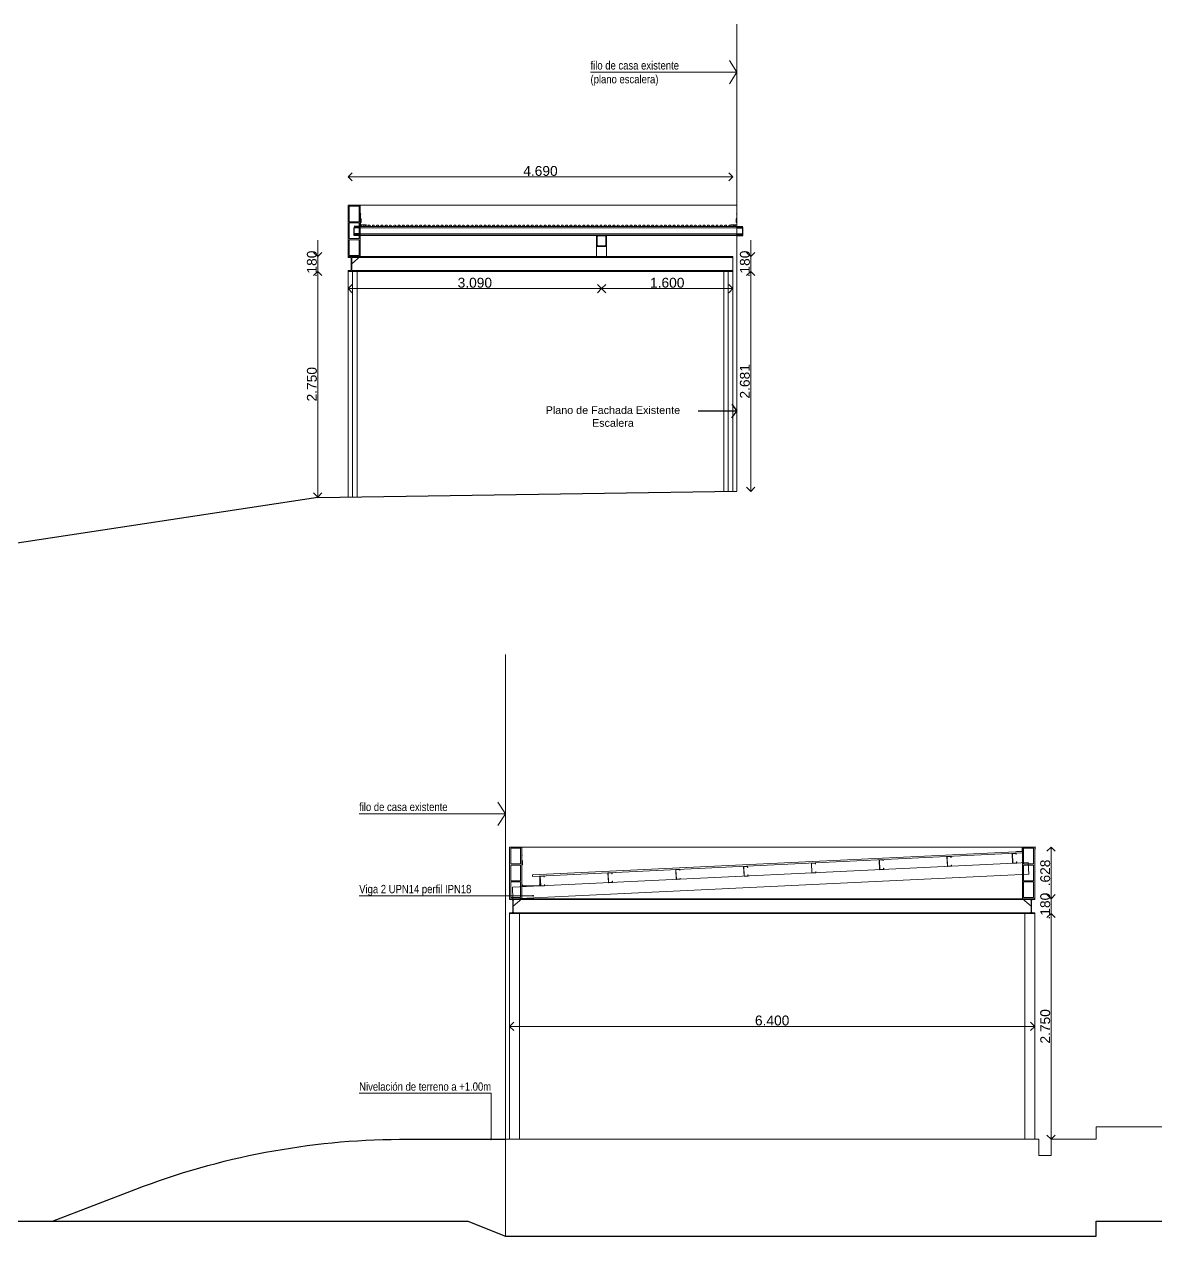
# Model space of a CAD drawing. Header units: millimetres. Extents: x 11902 to 12193, y 9935 to 10135.
# Drawn here: x 11984.29 to 11998.16, y 10046.67 to 10061.45 of the extents above; entities that cross this region are included whole.
import ezdxf

# ---------------------------------------------------------------- set-up
doc = ezdxf.new("R2010")
doc.units = ezdxf.units.MM
doc.linetypes.add('ACAD_ISO02W100', pattern=[15, 12, -3])
doc.layers.get('Defpoints').update_dxf_attribs({"color": 254})
doc.layers.add('000-COTAS ACUMULADAS', color=7, linetype='Continuous', lineweight=9, true_color=0xd10a0d)
doc.layers.add('cotas', color=7, linetype='Continuous', lineweight=5, true_color=0x1755a1)
for name, color, linetype in [('01-MUROS', 7, 'Continuous'), ('02-CARPINTERÍAS', 62, 'Continuous'), ('03-PROYECCIONES', 14, 'Continuous'), ('Estructura metalica', 155, 'Continuous')]:
    doc.layers.add(name, color=color, linetype=linetype)
doc.styles.add('arial1', font='arial.ttf', dxfattribs={"height": 0.002})
doc.styles.get("Standard").update_dxf_attribs({"font": 'arial.ttf'})
doc.dimstyles.new('ann linear', dxfattribs={"dimtxt": 0.12, "dimasz": 0.1, "dimexe": 0.01, "dimexo": 0.01, "dimgap": 0.01, "dimtad": 1, "dimzin": 4, "dimdsep": 46, "dimtxsty": 'Standard', "dimblk": 'OPEN90', "dimcen": 0.1, "dimse1": 1, "dimse2": 1, "dimclrd": 256, "dimclre": 1, "dimclrt": 256, "dimadec": 0, "dimazin": 0, "dimtfac": 1, "dimtix": 1, "dimtmove": 0, "dimatfit": 3, "dimldrblk": 'DOT', "dimfxl": 0, "dimtolj": 1, "dimtzin": 0, "dimlwd": -1, "dimarcsym": 0})

# ---------------------------------------------------------------- blocks, each defined once
blk = doc.blocks.new('_OPEN90')
at = {"color": 0, "linetype": 'ByBlock'}
for p, q in [((0, 0), (-1, 0)), ((-0.5, 0.5), (0, 0)), ((0, 0), (-0.5, -0.5))]:
    blk.add_line(p, q, dxfattribs=at)
blk = doc.blocks.new('*D79')
at = {"layer": 'cotas', "transparency": 16777216}
blk.add_line((11987.87, 10058.344), (11987.87, 10055.794), dxfattribs=at)
at = {"layer": 'Defpoints', "color": 0, "transparency": 16777216}
for p in [(11988.24, 10058.444), (11987.87, 10055.694), (11988.24, 10055.694)]:
    blk.add_point(p, dxfattribs=at)
at = {"layer": 'cotas', "transparency": 16777216, "xscale": 0.1, "yscale": 0.1, "zscale": 0.1}
for p, rotation in [((11987.87, 10058.444), 90), ((11987.87, 10055.694), 270)]:
    blk.add_blockref('_OPEN90', p, dxfattribs=dict(at, rotation=rotation))
at = {"layer": 'cotas', "transparency": 16777216, "insert": (11987.799, 10057.069), "char_height": 0.12, "attachment_point": 5, "rotation": 90}
blk.add_mtext('\\A1;2.750', dxfattribs=at)
blk = doc.blocks.new('_DOT')
at = {"color": 0, "linetype": 'ByBlock', "lineweight": -2}
blk.add_line((-0.5, 0), (-1, 0), dxfattribs=at)
at = {"color": 0, "linetype": 'ByBlock', "lineweight": -2, "const_width": 0.5}
blk.add_lwpolyline([(-0.25, 0, 1), (0.25, 0, 1)], format="xyb", close=True, dxfattribs=at)
blk = doc.blocks.new('*D80')
at = {"layer": 'cotas', "transparency": 16777216}
for p, q in [((11987.87, 10058.724), (11987.87, 10058.824)), ((11987.87, 10058.444), (11987.87, 10058.624)), ((11987.87, 10058.344), (11987.87, 10058.244))]:
    blk.add_line(p, q, dxfattribs=at)
at = {"layer": 'Defpoints', "color": 0, "transparency": 16777216}
for p in [(11987.87, 10058.624), (11988.24, 10058.624), (11988.24, 10058.444)]:
    blk.add_point(p, dxfattribs=at)
at = {"layer": 'cotas', "transparency": 16777216, "xscale": 0.1, "yscale": 0.1, "zscale": 0.1}
for p, rotation in [((11987.87, 10058.624), 270), ((11987.87, 10058.444), 90)]:
    blk.add_blockref('_OPEN90', p, dxfattribs=dict(at, rotation=rotation))
at = {"layer": 'cotas', "transparency": 16777216, "insert": (11987.799, 10058.534), "char_height": 0.12, "attachment_point": 5, "rotation": 90}
blk.add_mtext('\\A1;.180', dxfattribs=at)
blk = doc.blocks.new('*D81')
at = {"layer": 'cotas', "transparency": 16777216}
blk.add_line((11988.34, 10059.596), (11992.83, 10059.596), dxfattribs=at)
at = {"layer": 'Defpoints', "color": 0, "transparency": 16777216}
for p in [(11992.93, 10059.596), (11988.24, 10058.624), (11992.93, 10058.624)]:
    blk.add_point(p, dxfattribs=at)
at = {"layer": 'cotas', "transparency": 16777216, "xscale": 0.1, "yscale": 0.1, "zscale": 0.1, "rotation": 180}
blk.add_blockref('_OPEN90', (11988.24, 10059.596), dxfattribs=at)
at = {"layer": 'cotas', "transparency": 16777216, "xscale": 0.1, "yscale": 0.1, "zscale": 0.1}
blk.add_blockref('_OPEN90', (11992.93, 10059.596), dxfattribs=at)
at = {"layer": 'cotas', "transparency": 16777216, "insert": (11990.585, 10059.667), "char_height": 0.12, "attachment_point": 5}
blk.add_mtext('\\A1;4.690', dxfattribs=at)
blk = doc.blocks.new('*D82')
at = {"layer": 'cotas', "transparency": 16777216}
blk.add_line((11993.148, 10058.344), (11993.148, 10055.863), dxfattribs=at)
at = {"layer": 'Defpoints', "color": 0, "transparency": 16777216}
for p in [(11992.82, 10058.444), (11992.82, 10055.763), (11993.148, 10055.763)]:
    blk.add_point(p, dxfattribs=at)
at = {"layer": 'cotas', "transparency": 16777216, "xscale": 0.1, "yscale": 0.1, "zscale": 0.1}
for p, rotation in [((11993.148, 10058.444), 90), ((11993.148, 10055.763), 270)]:
    blk.add_blockref('_OPEN90', p, dxfattribs=dict(at, rotation=rotation))
at = {"layer": 'cotas', "transparency": 16777216, "insert": (11993.077, 10057.104), "char_height": 0.12, "attachment_point": 5, "rotation": 90}
blk.add_mtext('\\A1;2.681', dxfattribs=at)
blk = doc.blocks.new('*D83')
at = {"layer": 'cotas', "transparency": 16777216}
for p, q in [((11993.148, 10058.724), (11993.148, 10058.824)), ((11993.148, 10058.444), (11993.148, 10058.624)), ((11993.148, 10058.344), (11993.148, 10058.244))]:
    blk.add_line(p, q, dxfattribs=at)
at = {"layer": 'Defpoints', "color": 0, "transparency": 16777216}
for p in [(11992.92, 10058.624), (11993.148, 10058.624), (11992.82, 10058.444)]:
    blk.add_point(p, dxfattribs=at)
at = {"layer": 'cotas', "transparency": 16777216, "xscale": 0.1, "yscale": 0.1, "zscale": 0.1}
for p, rotation in [((11993.148, 10058.624), 270), ((11993.148, 10058.444), 90)]:
    blk.add_blockref('_OPEN90', p, dxfattribs=dict(at, rotation=rotation))
at = {"layer": 'cotas', "transparency": 16777216, "insert": (11993.077, 10058.534), "char_height": 0.12, "attachment_point": 5, "rotation": 90}
blk.add_mtext('\\A1;.180', dxfattribs=at)
blk = doc.blocks.new('*D222')
at = {"layer": 'cotas', "transparency": 16777216}
blk.add_line((11990.309, 10049.245), (11996.509, 10049.245), dxfattribs=at)
at = {"layer": 'Defpoints', "color": 0, "transparency": 16777216}
for p in [(11990.209, 10050.62), (11996.609, 10050.62), (11996.609, 10049.245)]:
    blk.add_point(p, dxfattribs=at)
at = {"layer": 'cotas', "transparency": 16777216, "xscale": 0.1, "yscale": 0.1, "zscale": 0.1, "rotation": 180}
blk.add_blockref('_OPEN90', (11990.209, 10049.245), dxfattribs=at)
at = {"layer": 'cotas', "transparency": 16777216, "xscale": 0.1, "yscale": 0.1, "zscale": 0.1}
blk.add_blockref('_OPEN90', (11996.609, 10049.245), dxfattribs=at)
at = {"layer": 'cotas', "transparency": 16777216, "insert": (11993.409, 10049.316), "char_height": 0.12, "attachment_point": 5}
blk.add_mtext('\\A1;6.400', dxfattribs=at)
blk = doc.blocks.new('*D223')
at = {"layer": 'cotas', "transparency": 16777216}
blk.add_line((11996.809, 10047.97), (11996.809, 10050.52), dxfattribs=at)
at = {"layer": 'Defpoints', "color": 0, "transparency": 16777216}
for p in [(11996.609, 10050.62), (11996.809, 10050.62), (11996.609, 10047.87)]:
    blk.add_point(p, dxfattribs=at)
at = {"layer": 'cotas', "transparency": 16777216, "xscale": 0.1, "yscale": 0.1, "zscale": 0.1}
for p, rotation in [((11996.809, 10050.62), 90), ((11996.809, 10047.87), 270)]:
    blk.add_blockref('_OPEN90', p, dxfattribs=dict(at, rotation=rotation))
at = {"layer": 'cotas', "transparency": 16777216, "insert": (11996.738, 10049.245), "char_height": 0.12, "attachment_point": 5, "rotation": 90}
blk.add_mtext('\\A1;2.750', dxfattribs=at)
blk = doc.blocks.new('*D224')
at = {"layer": 'cotas', "transparency": 16777216}
for p, q in [((11996.809, 10050.9), (11996.809, 10051)), ((11996.809, 10050.62), (11996.809, 10050.8)), ((11996.809, 10050.52), (11996.809, 10050.42))]:
    blk.add_line(p, q, dxfattribs=at)
at = {"layer": 'Defpoints', "color": 0, "transparency": 16777216}
for p in [(11996.609, 10050.8), (11996.809, 10050.8), (11996.609, 10050.62)]:
    blk.add_point(p, dxfattribs=at)
at = {"layer": 'cotas', "transparency": 16777216, "xscale": 0.1, "yscale": 0.1, "zscale": 0.1}
for p, rotation in [((11996.809, 10050.8), 270), ((11996.809, 10050.62), 90)]:
    blk.add_blockref('_OPEN90', p, dxfattribs=dict(at, rotation=rotation))
at = {"layer": 'cotas', "transparency": 16777216, "insert": (11996.738, 10050.71), "char_height": 0.12, "attachment_point": 5, "rotation": 90}
blk.add_mtext('\\A1;.180', dxfattribs=at)
blk = doc.blocks.new('*D225')
at = {"layer": 'cotas', "transparency": 16777216}
blk.add_line((11996.809, 10050.9), (11996.809, 10051.328), dxfattribs=at)
at = {"layer": 'Defpoints', "color": 0, "transparency": 16777216}
for p in [(11996.609, 10051.428), (11996.809, 10051.428), (11996.609, 10050.8)]:
    blk.add_point(p, dxfattribs=at)
at = {"layer": 'cotas', "transparency": 16777216, "xscale": 0.1, "yscale": 0.1, "zscale": 0.1}
for p, rotation in [((11996.809, 10051.428), 90), ((11996.809, 10050.8), 270)]:
    blk.add_blockref('_OPEN90', p, dxfattribs=dict(at, rotation=rotation))
at = {"layer": 'cotas', "transparency": 16777216, "insert": (11996.738, 10051.114), "char_height": 0.12, "attachment_point": 5, "rotation": 90}
blk.add_mtext('\\A1;.628', dxfattribs=at)
blk = doc.blocks.new('*D233')
at = {"layer": 'cotas', "transparency": 16777216}
blk.add_line((11988.34, 10058.234), (11991.23, 10058.234), dxfattribs=at)
at = {"layer": 'Defpoints', "color": 0, "transparency": 16777216}
for p in [(11991.33, 10058.746), (11988.24, 10058.444), (11991.33, 10058.234)]:
    blk.add_point(p, dxfattribs=at)
at = {"layer": 'cotas', "transparency": 16777216, "xscale": 0.1, "yscale": 0.1, "zscale": 0.1, "rotation": 180}
blk.add_blockref('_OPEN90', (11988.24, 10058.234), dxfattribs=at)
at = {"layer": 'cotas', "transparency": 16777216, "xscale": 0.1, "yscale": 0.1, "zscale": 0.1}
blk.add_blockref('_OPEN90', (11991.33, 10058.234), dxfattribs=at)
at = {"layer": 'cotas', "transparency": 16777216, "insert": (11989.785, 10058.305), "char_height": 0.12, "attachment_point": 5}
blk.add_mtext('\\A1;3.090', dxfattribs=at)
blk = doc.blocks.new('*D234')
at = {"layer": 'cotas', "transparency": 16777216}
blk.add_line((11991.43, 10058.234), (11992.83, 10058.234), dxfattribs=at)
at = {"layer": 'Defpoints', "color": 0, "transparency": 16777216}
for p in [(11991.33, 10058.746), (11992.93, 10058.444), (11992.93, 10058.234)]:
    blk.add_point(p, dxfattribs=at)
at = {"layer": 'cotas', "transparency": 16777216, "xscale": 0.1, "yscale": 0.1, "zscale": 0.1, "rotation": 180}
blk.add_blockref('_OPEN90', (11991.33, 10058.234), dxfattribs=at)
at = {"layer": 'cotas', "transparency": 16777216, "xscale": 0.1, "yscale": 0.1, "zscale": 0.1}
blk.add_blockref('_OPEN90', (11992.93, 10058.234), dxfattribs=at)
at = {"layer": 'cotas', "transparency": 16777216, "insert": (11992.13, 10058.305), "char_height": 0.12, "attachment_point": 5}
blk.add_mtext('\\A1;1.600', dxfattribs=at)

msp = doc.modelspace()

# ---------------------------------------------------------------- hatches: boundary and pattern name
at = {"layer": '02-CARPINTERÍAS'}
h = msp.add_hatch(color=253, dxfattribs=at)
h.dxf.hatch_style = 1
h.paths.add_polyline_path([(11991.3298, 10058.8858), (11991.2698, 10058.8858), (11991.2698, 10058.7458), (11991.3298, 10058.7458), (11991.3298, 10058.7495, 0.4052533), (11991.3254, 10058.754), (11991.2855, 10058.7554, -0.4052533), (11991.2768, 10058.7644), (11991.2768, 10058.8672, -0.4022877), (11991.2854, 10058.8762), (11991.3255, 10058.8776, 0.4022877), (11991.3298, 10058.8821)])
h.paths.add_polyline_path([(11991.3898, 10058.8858), (11991.3298, 10058.8858), (11991.3298, 10058.8821, 0.4052533), (11991.3341, 10058.8776), (11991.3741, 10058.8762, -0.4052533), (11991.3828, 10058.8672), (11991.3828, 10058.7644, -0.4022877), (11991.3741, 10058.7554), (11991.3341, 10058.754, 0.4022877), (11991.3298, 10058.7495), (11991.3298, 10058.7458), (11991.3898, 10058.7458)])

# ---------------------------------------------------------------- linework, layer by layer
msp.add_line((11992.9798, 10056.7414), (11992.5092, 10056.7414))
for points in [[(11992.9177, 10056.8244), (11992.9798, 10056.7414)], [(11992.9177, 10056.6583), (11992.9798, 10056.7414)], [(11978.4673, 10046.7704), (11983.659, 10046.6698), (11983.659, 10046.8698), (11989.6993, 10046.8698), (11990.159, 10046.6898), (11997.359, 10046.6898), (11997.359, 10046.8698), (11998.1579, 10046.8698)]]:
    msp.add_lwpolyline(points)
msp.add_lwpolyline([(11984.6376, 10046.8698), (11985.6514, 10047.2605, -0.0905424), (11988.8684, 10047.8698), (11990.159, 10047.8698)], format="xyb")
at = {"layer": '000-COTAS ACUMULADAS'}
for p, q in [((11992.9798, 10055.7656), (11992.9798, 10061.4548)), ((11988.3933, 10059.1457), (11988.3877, 10059.1519)), ((11992.9742, 10059.1457), (11992.9798, 10059.1519)), ((11990.159, 10047.8698), (11990.159, 10053.7754)), ((11990.3625, 10051.3217), (11990.357, 10051.3278)), ((11989.982, 10048.4298), (11989.982, 10047.8698))]:
    msp.add_line(p, q, dxfattribs=at)
for points in [[(11991.3726, 10060.8698), (11992.9798, 10060.8698), (11992.8872, 10061.0115)], [(11991.1963, 10060.8698), (11992.9798, 10060.8698), (11992.8872, 10060.7281)], [(11988.393, 10059.0724), (11988.393, 10059.0375), (11988.398, 10059.0375), (11988.398, 10059.0838), (11988.3905, 10059.102), (11988.3905, 10059.1406), (11988.3933, 10059.1457)], [(11992.9745, 10059.0724), (11992.9745, 10059.0375), (11992.9695, 10059.0375), (11992.9695, 10059.0838), (11992.977, 10059.102), (11992.977, 10059.1406), (11992.9742, 10059.1457)], [(11988.3905, 10059.0131), (11988.3905, 10059.0763), (11988.3955, 10059.0763), (11988.3955, 10059.0425)], [(11988.3905, 10059.0131), (11988.4617, 10059.0131), (11988.4712, 10059.0089)], [(11992.977, 10059.0131), (11992.9058, 10059.0131), (11992.8963, 10059.0089)], [(11992.977, 10059.0131), (11992.977, 10059.0763), (11992.972, 10059.0763), (11992.972, 10059.0425)], [(11988.5519, 10051.8352), (11990.159, 10051.8352), (11990.0664, 10051.9769)], [(11988.3755, 10051.8352), (11990.159, 10051.8352), (11990.0664, 10051.6935)], [(11996.6105, 10051.4159), (11996.6105, 10051.4034), (11996.6141, 10051.4034), (11996.6141, 10051.4323), (11996.4585, 10051.4231), (11996.4585, 10051.3803), (11996.3873, 10051.3765), (11996.3777, 10051.3722)], [(11990.3622, 10051.2483), (11990.3622, 10051.2134), (11990.3672, 10051.2134), (11990.3672, 10051.2597), (11990.3597, 10051.2779), (11990.3597, 10051.3165), (11990.3625, 10051.3217)], [(11990.6258, 10051.0782), (11990.5759, 10051.0756), (11990.5759, 10050.9719), (11990.5634, 10050.9594), (11990.3722, 10050.9594), (11990.3597, 10050.9719), (11990.3597, 10051.2522), (11990.3647, 10051.2522), (11990.3647, 10051.2184)], [(11988.3755, 10050.8362), (11990.4953, 10050.8362)], [(11988.3755, 10048.4298), (11989.982, 10048.4298)]]:
    msp.add_lwpolyline(points, dxfattribs=at)
at = {"layer": '000-COTAS ACUMULADAS', "const_width": 0.0115}
for points in [[(11990.4896, 10050.8362, 1), (11990.501, 10050.8362, 1)], [(11989.9762, 10047.8698, 1), (11989.9877, 10047.8698, 1)]]:
    msp.add_lwpolyline(points, format="xyb", close=True, dxfattribs=at)
at = {"layer": '01-MUROS'}
for q in [(11981.2798, 10054.6883), (11992.9798, 10055.7656)]:
    msp.add_line((11987.8698, 10055.6883), q, dxfattribs=at)
at = {"layer": '03-PROYECCIONES', "linetype": 'ACAD_ISO02W100', "ltscale": 0.001}
for p, q in [((11988.3148, 10058.8795), (11988.3148, 10058.9909)), ((11988.3877, 10058.9909), (11988.3148, 10058.9909)), ((11988.3877, 10058.9757), (11988.3148, 10058.9757)), ((11992.9798, 10058.9909), (11993.0527, 10058.9909)), ((11992.9798, 10058.9757), (11993.0527, 10058.9757)), ((11993.0527, 10058.8795), (11993.0527, 10058.9909)), ((11988.3877, 10058.901), (11988.3148, 10058.901)), ((11988.3877, 10058.8858), (11988.3148, 10058.8858)), ((11988.3877, 10058.8795), (11988.3148, 10058.8795)), ((11992.9798, 10058.901), (11993.0527, 10058.901)), ((11992.9798, 10058.8858), (11993.0527, 10058.8858)), ((11992.9798, 10058.8795), (11993.0527, 10058.8795))]:
    msp.add_line(p, q, dxfattribs=at)
at = {"layer": 'cotas'}
for p, q in [((11991.2698, 10058.7458), (11991.2698, 10058.6239)), ((11991.3898, 10058.7458), (11991.3898, 10058.6239)), ((11992.9298, 10058.614), (11988.3181, 10058.614)), ((11992.9298, 10058.6239), (11988.3218, 10058.6239)), ((11992.9298, 10055.7648), (11992.9298, 10058.6239)), ((11988.2398, 10055.6939), (11988.2398, 10058.4439)), ((11992.9298, 10058.4439), (11988.2398, 10058.4439)), ((11988.2948, 10055.6947), (11988.2948, 10058.4439)), ((11992.9298, 10058.4538), (11988.3181, 10058.4538)), ((11988.3498, 10055.6939), (11988.3498, 10058.4439)), ((11992.8198, 10055.7633), (11992.8198, 10058.4439)), ((11992.8748, 10055.7633), (11992.8748, 10058.4439))]:
    msp.add_line(p, q, dxfattribs=at)
for points in [[(11991.2768, 10058.8672, -0.4022877), (11991.2854, 10058.8762), (11991.3255, 10058.8776, 0.4022877), (11991.3298, 10058.8821), (11991.3298, 10058.8858), (11991.2698, 10058.8858), (11991.2698, 10058.7458), (11991.3298, 10058.7458), (11991.3298, 10058.7495, 0.4022877), (11991.3255, 10058.754), (11991.2854, 10058.7554, -0.4022877), (11991.2768, 10058.7644)], [(11991.3828, 10058.8672, 0.4022877), (11991.3741, 10058.8762), (11991.3341, 10058.8776, -0.4022877), (11991.3298, 10058.8821), (11991.3298, 10058.8858), (11991.3898, 10058.8858), (11991.3898, 10058.7458), (11991.3298, 10058.7458), (11991.3298, 10058.7495, -0.4022877), (11991.3341, 10058.754), (11991.3741, 10058.7554, 0.4022877), (11991.3828, 10058.7644)]]:
    msp.add_lwpolyline(points, format="xyb", close=True, dxfattribs=at)
for points in [[(11988.2902, 10058.6125), (11988.3181, 10058.614, 0.395382), (11988.3218, 10058.618), (11988.3218, 10058.6239), (11988.2398, 10058.6239), (11988.2398, 10058.618, 0.395382), (11988.2435, 10058.614), (11988.2714, 10058.6125)], [(11988.2714, 10058.6125, -0.3954828), (11988.2775, 10058.6059), (11988.2775, 10058.4619, -0.3954828), (11988.2714, 10058.4554)], [(11988.2902, 10058.4554, -0.3954828), (11988.2841, 10058.4619), (11988.2841, 10058.6059, -0.3954828), (11988.2902, 10058.6125)], [(11988.2714, 10058.4554), (11988.2435, 10058.4538, 0.395382), (11988.2398, 10058.4498), (11988.2398, 10058.4439), (11988.3218, 10058.4439), (11988.3218, 10058.4498)], [(11988.2902, 10058.4554), (11988.3181, 10058.4538, -0.395382), (11988.3218, 10058.4498)]]:
    msp.add_lwpolyline(points, format="xyb", dxfattribs=at)
at = {"layer": 'Estructura metalica', "lineweight": 0, "ltscale": 0.03}
for p, q in [((11988.2398, 10058.6239), (11988.2398, 10059.2521)), ((11988.3877, 10059.2439), (11988.2398, 10059.2521)), ((11988.2398, 10059.2521), (11992.9798, 10059.2521)), ((11988.3877, 10058.6239), (11988.3877, 10059.2439)), ((11992.9782, 10058.9909), (11988.3877, 10058.9909)), ((11992.9825, 10058.9757), (11988.3877, 10058.9757)), ((11992.9825, 10058.901), (11988.3877, 10058.901)), ((11992.9798, 10058.8858), (11988.3877, 10058.8858)), ((11991.2698, 10058.8795), (11988.3877, 10058.8795)), ((11992.9798, 10058.8795), (11991.3898, 10058.8795)), ((11990.209, 10050.7998), (11990.209, 10051.428)), ((11990.357, 10051.4198), (11990.209, 10051.428)), ((11996.609, 10051.428), (11990.209, 10051.428)), ((11990.357, 10050.7998), (11990.357, 10051.4198)), ((11996.4611, 10051.4198), (11996.609, 10051.428)), ((11996.4611, 10050.7998), (11996.4611, 10051.4198)), ((11996.609, 10050.7998), (11996.609, 10051.428)), ((11990.4884, 10051.0896), (11990.4892, 10051.0716)), ((11990.2873, 10050.7899), (11996.5308, 10050.7899)), ((11996.527, 10050.7998), (11990.291, 10050.7998)), ((11990.209, 10047.8698), (11990.209, 10050.6198)), ((11990.209, 10050.6198), (11990.329, 10050.6198)), ((11990.2873, 10050.6297), (11996.5308, 10050.6297)), ((11990.329, 10047.8698), (11990.329, 10050.6198)), ((11996.489, 10050.6198), (11990.329, 10050.6198)), ((11996.527, 10050.6198), (11996.489, 10050.6198)), ((11996.489, 10047.8698), (11996.489, 10050.6198)), ((11996.609, 10047.8698), (11996.609, 10050.6198)), ((11990.159, 10047.8698), (11996.659, 10047.8698)), ((11990.159, 10047.8698), (11990.159, 10046.6898))]:
    msp.add_line(p, q, dxfattribs=at)
for points in [[(11988.2548, 10059.0489), (11988.3748, 10059.0489), (11988.3748, 10059.2389), (11988.2548, 10059.2389)], [(11988.2548, 10058.8439), (11988.3748, 10058.8439), (11988.3748, 10059.0339), (11988.2548, 10059.0339)], [(11988.2548, 10058.6389), (11988.3748, 10058.6389), (11988.3748, 10058.8289), (11988.2548, 10058.8289)], [(11990.2223, 10051.2248), (11990.3423, 10051.2248), (11990.3423, 10051.4148), (11990.2223, 10051.4148)], [(11996.594, 10051.2248), (11996.474, 10051.2248), (11996.474, 10051.4148), (11996.594, 10051.4148)], [(11990.2223, 10051.0198), (11990.3423, 10051.0198), (11990.3423, 10051.2098), (11990.2223, 10051.2098)], [(11996.5316, 10051.2408), (11990.2433, 10050.9397), (11990.25, 10050.7998), (11996.5383, 10051.101)], [(11996.594, 10051.0198), (11996.474, 10051.0198), (11996.474, 10051.2098), (11996.594, 10051.2098)], [(11990.2223, 10050.8148), (11990.3423, 10050.8148), (11990.3423, 10051.0048), (11990.2223, 10051.0048)], [(11996.594, 10050.8148), (11996.474, 10050.8148), (11996.474, 10051.0048), (11996.594, 10051.0048)]]:
    msp.add_lwpolyline(points, close=True, dxfattribs=at)
for points in [[(11992.977, 10058.9918, -0.3348532), (11992.9623, 10058.9958), (11992.9561, 10059.004, 0.231286), (11992.9461, 10059.0089, 0.231286), (11992.9361, 10059.004), (11992.93, 10058.9958, -0.4930174), (11992.9099, 10058.9958), (11992.9038, 10059.004, 0.231286), (11992.8938, 10059.0089, 0.231286), (11992.8838, 10059.004), (11992.8777, 10058.9958, -0.4930174), (11992.8575, 10058.9958), (11992.8514, 10059.004, 0.231286), (11992.8414, 10059.0089, 0.231286), (11992.8314, 10059.004), (11992.8253, 10058.9958, -0.4930174), (11992.8052, 10058.9958), (11992.7991, 10059.004, 0.231286), (11992.7891, 10059.0089, 0.231286), (11992.779, 10059.004), (11992.7729, 10058.9958, -0.4930174), (11992.7528, 10058.9958), (11992.7467, 10059.004, 0.231286), (11992.7367, 10059.0089, 0.231286), (11992.7267, 10059.004), (11992.7206, 10058.9958, -0.4930174), (11992.7004, 10058.9958), (11992.6943, 10059.004, 0.231286), (11992.6843, 10059.0089, 0.231286), (11992.6743, 10059.004), (11992.6682, 10058.9958, -0.4930174), (11992.6481, 10058.9958), (11992.642, 10059.004, 0.231286), (11992.632, 10059.0089, 0.231286), (11992.622, 10059.004), (11992.6158, 10058.9958, -0.4930174), (11992.5957, 10058.9958), (11992.5896, 10059.004, 0.231286), (11992.5796, 10059.0089, 0.231286), (11992.5696, 10059.004), (11992.5635, 10058.9958, -0.4930174), (11992.5434, 10058.9958), (11992.5372, 10059.004, 0.231286), (11992.5272, 10059.0089, 0.231286), (11992.5172, 10059.004), (11992.5111, 10058.9958, -0.4930174), (11992.491, 10058.9958), (11992.4849, 10059.004, 0.231286), (11992.4749, 10059.0089, 0.231286), (11992.4649, 10059.004), (11992.4587, 10058.9958, -0.4930174), (11992.4386, 10058.9958), (11992.4325, 10059.004, 0.231286), (11992.4225, 10059.0089, 0.231286), (11992.4125, 10059.004), (11992.4064, 10058.9958, -0.4930174), (11992.3863, 10058.9958), (11992.3801, 10059.004, 0.231286), (11992.3701, 10059.0089, 0.231286), (11992.3601, 10059.004), (11992.354, 10058.9958, -0.4930174), (11992.3339, 10058.9958), (11992.3278, 10059.004, 0.231286), (11992.3178, 10059.0089, 0.231286), (11992.3078, 10059.004), (11992.3017, 10058.9958, -0.4930174), (11992.2815, 10058.9958), (11992.2754, 10059.004, 0.231286), (11992.2654, 10059.0089, 0.231286), (11992.2554, 10059.004), (11992.2493, 10058.9958, -0.4930174), (11992.2292, 10058.9958), (11992.2231, 10059.004, 0.231286), (11992.2131, 10059.0089, 0.231286), (11992.203, 10059.004), (11992.1969, 10058.9958, -0.4930174), (11992.1768, 10058.9958), (11992.1707, 10059.004, 0.231286), (11992.1607, 10059.0089, 0.231286), (11992.1507, 10059.004), (11992.1446, 10058.9958, -0.4930174), (11992.1244, 10058.9958), (11992.1183, 10059.004, 0.231286), (11992.1083, 10059.0089, 0.231286), (11992.0983, 10059.004), (11992.0922, 10058.9958, -0.4930174), (11992.0721, 10058.9958), (11992.066, 10059.004, 0.231286), (11992.056, 10059.0089, 0.231286), (11992.046, 10059.004), (11992.0398, 10058.9958, -0.4930174), (11992.0197, 10058.9958), (11992.0136, 10059.004, 0.231286), (11992.0036, 10059.0089, 0.231286), (11991.9936, 10059.004), (11991.9875, 10058.9958, -0.4930174), (11991.9674, 10058.9958), (11991.9612, 10059.004, 0.231286), (11991.9512, 10059.0089, 0.231286), (11991.9412, 10059.004), (11991.9351, 10058.9958, -0.4930174), (11991.915, 10058.9958), (11991.9089, 10059.004, 0.231286), (11991.8989, 10059.0089, 0.231286), (11991.8889, 10059.004), (11991.8827, 10058.9958, -0.4930174), (11991.8626, 10058.9958), (11991.8565, 10059.004, 0.231286), (11991.8465, 10059.0089, 0.231286), (11991.8365, 10059.004), (11991.8304, 10058.9958, -0.4930174), (11991.8103, 10058.9958), (11991.8041, 10059.004, 0.231286), (11991.7941, 10059.0089, 0.231286), (11991.7841, 10059.004), (11991.778, 10058.9958, -0.4930174), (11991.7579, 10058.9958), (11991.7518, 10059.004, 0.231286), (11991.7418, 10059.0089, 0.231286), (11991.7318, 10059.004), (11991.7257, 10058.9958, -0.4930174), (11991.7055, 10058.9958), (11991.6994, 10059.004, 0.231286), (11991.6894, 10059.0089, 0.231286), (11991.6794, 10059.004), (11991.6733, 10058.9958, -0.4930174), (11991.6532, 10058.9958), (11991.6471, 10059.004, 0.231286), (11991.6371, 10059.0089, 0.231286), (11991.627, 10059.004), (11991.6209, 10058.9958, -0.4930174), (11991.6008, 10058.9958), (11991.5947, 10059.004, 0.231286), (11991.5847, 10059.0089, 0.231286), (11991.5747, 10059.004), (11991.5686, 10058.9958, -0.4930174), (11991.5484, 10058.9958), (11991.5423, 10059.004, 0.231286), (11991.5323, 10059.0089, 0.231286), (11991.5223, 10059.004), (11991.5162, 10058.9958, -0.4930174), (11991.4961, 10058.9958), (11991.49, 10059.004, 0.231286), (11991.48, 10059.0089, 0.231286), (11991.47, 10059.004), (11991.4638, 10058.9958, -0.4930174), (11991.4437, 10058.9958), (11991.4376, 10059.004, 0.231286), (11991.4276, 10059.0089, 0.231286), (11991.4176, 10059.004), (11991.4115, 10058.9958, -0.4930174), (11991.3914, 10058.9958), (11991.3852, 10059.004, 0.231286), (11991.3752, 10059.0089, 0.231286), (11991.3652, 10059.004), (11991.3591, 10058.9958, -0.4930174), (11991.339, 10058.9958), (11991.3329, 10059.004, 0.231286), (11991.3229, 10059.0089, 0.231286), (11991.3129, 10059.004), (11991.3067, 10058.9958, -0.4930174), (11991.2866, 10058.9958), (11991.2805, 10059.004, 0.231286), (11991.2705, 10059.0089, 0.231286), (11991.2605, 10059.004), (11991.2544, 10058.9958, -0.4930174), (11991.2343, 10058.9958), (11991.2281, 10059.004, 0.231286), (11991.2181, 10059.0089, 0.231286), (11991.2081, 10059.004), (11991.202, 10058.9958, -0.4930174), (11991.1819, 10058.9958), (11991.1758, 10059.004, 0.231286), (11991.1658, 10059.0089, 0.231286), (11991.1558, 10059.004), (11991.1497, 10058.9958, -0.4930174), (11991.1295, 10058.9958), (11991.1234, 10059.004, 0.231286), (11991.1134, 10059.0089, 0.231286), (11991.1034, 10059.004), (11991.0973, 10058.9958, -0.4930174), (11991.0772, 10058.9958), (11991.0711, 10059.004, 0.231286), (11991.0611, 10059.0089, 0.231286), (11991.051, 10059.004), (11991.0449, 10058.9958, -0.4930174), (11991.0248, 10058.9958), (11991.0187, 10059.004, 0.231286), (11991.0087, 10059.0089, 0.231286), (11990.9987, 10059.004), (11990.9926, 10058.9958, -0.4930174), (11990.9724, 10058.9958), (11990.9663, 10059.004, 0.231286), (11990.9563, 10059.0089, 0.231286), (11990.9463, 10059.004), (11990.9402, 10058.9958, -0.4930174), (11990.9201, 10058.9958), (11990.914, 10059.004, 0.231286), (11990.904, 10059.0089, 0.231286), (11990.894, 10059.004), (11990.8878, 10058.9958, -0.4930174), (11990.8677, 10058.9958), (11990.8616, 10059.004, 0.231286), (11990.8516, 10059.0089, 0.231286), (11990.8416, 10059.004), (11990.8355, 10058.9958, -0.4930174), (11990.8154, 10058.9958), (11990.8092, 10059.004, 0.231286), (11990.7992, 10059.0089, 0.231286), (11990.7892, 10059.004), (11990.7831, 10058.9958, -0.4930174), (11990.763, 10058.9958), (11990.7569, 10059.004, 0.231286), (11990.7469, 10059.0089, 0.231286), (11990.7369, 10059.004), (11990.7307, 10058.9958, -0.4930174), (11990.7106, 10058.9958), (11990.7045, 10059.004, 0.231286), (11990.6945, 10059.0089, 0.231286), (11990.6845, 10059.004), (11990.6784, 10058.9958, -0.4930174), (11990.6583, 10058.9958), (11990.6521, 10059.004, 0.231286), (11990.6421, 10059.0089, 0.231286), (11990.6321, 10059.004), (11990.626, 10058.9958, -0.4930174), (11990.6059, 10058.9958), (11990.5998, 10059.004, 0.231286), (11990.5898, 10059.0089, 0.231286), (11990.5798, 10059.004), (11990.5737, 10058.9958, -0.4930174), (11990.5535, 10058.9958), (11990.5474, 10059.004, 0.231286), (11990.5374, 10059.0089, 0.231286), (11990.5274, 10059.004), (11990.5213, 10058.9958, -0.4930174), (11990.5012, 10058.9958), (11990.4951, 10059.004, 0.231286), (11990.4851, 10059.0089, 0.231286), (11990.475, 10059.004), (11990.4689, 10058.9958, -0.4930174), (11990.4488, 10058.9958), (11990.4427, 10059.004, 0.231286), (11990.4327, 10059.0089, 0.231286), (11990.4227, 10059.004), (11990.4166, 10058.9958, -0.4930174), (11990.3964, 10058.9958), (11990.3903, 10059.004, 0.231286), (11990.3803, 10059.0089, 0.231286), (11990.3703, 10059.004), (11990.3642, 10058.9958, -0.4930174), (11990.3441, 10058.9958), (11990.338, 10059.004, 0.231286), (11990.328, 10059.0089, 0.231286), (11990.318, 10059.004), (11990.3118, 10058.9958, -0.4930174), (11990.2917, 10058.9958), (11990.2856, 10059.004, 0.231286), (11990.2756, 10059.0089, 0.231286), (11990.2656, 10059.004), (11990.2595, 10058.9958, -0.4930174), (11990.2394, 10058.9958), (11990.2332, 10059.004, 0.231286), (11990.2232, 10059.0089, 0.231286), (11990.2132, 10059.004), (11990.2071, 10058.9958, -0.4930174), (11990.187, 10058.9958), (11990.1809, 10059.004, 0.231286), (11990.1709, 10059.0089, 0.231286), (11990.1609, 10059.004), (11990.1547, 10058.9958, -0.4930174), (11990.1346, 10058.9958), (11990.1285, 10059.004, 0.231286), (11990.1185, 10059.0089, 0.231286), (11990.1085, 10059.004), (11990.1024, 10058.9958, -0.4930174), (11990.0823, 10058.9958), (11990.0761, 10059.004, 0.231286), (11990.0661, 10059.0089, 0.231286), (11990.0561, 10059.004), (11990.05, 10058.9958, -0.4930174), (11990.0299, 10058.9958), (11990.0238, 10059.004, 0.231286), (11990.0138, 10059.0089, 0.231286), (11990.0038, 10059.004), (11989.9977, 10058.9958, -0.4930174), (11989.9775, 10058.9958), (11989.9714, 10059.004, 0.231286), (11989.9614, 10059.0089, 0.231286), (11989.9514, 10059.004), (11989.9453, 10058.9958, -0.4930174), (11989.9252, 10058.9958), (11989.9191, 10059.004, 0.231286), (11989.9091, 10059.0089, 0.231286), (11989.899, 10059.004), (11989.8929, 10058.9958, -0.4930174), (11989.8728, 10058.9958), (11989.8667, 10059.004, 0.231286), (11989.8567, 10059.0089, 0.231286), (11989.8467, 10059.004), (11989.8406, 10058.9958, -0.4930174), (11989.8204, 10058.9958), (11989.8143, 10059.004, 0.231286), (11989.8043, 10059.0089, 0.231286), (11989.7943, 10059.004), (11989.7882, 10058.9958, -0.4930174), (11989.7681, 10058.9958), (11989.762, 10059.004, 0.231286), (11989.752, 10059.0089, 0.231286), (11989.742, 10059.004), (11989.7358, 10058.9958, -0.4930174), (11989.7157, 10058.9958), (11989.7096, 10059.004, 0.231286), (11989.6996, 10059.0089, 0.231286), (11989.6896, 10059.004), (11989.6835, 10058.9958, -0.4930174), (11989.6634, 10058.9958), (11989.6572, 10059.004, 0.231286), (11989.6472, 10059.0089, 0.231286), (11989.6372, 10059.004), (11989.6311, 10058.9958, -0.4930174), (11989.611, 10058.9958), (11989.6049, 10059.004, 0.231286), (11989.5949, 10059.0089, 0.231286), (11989.5849, 10059.004), (11989.5787, 10058.9958, -0.4930174), (11989.5586, 10058.9958), (11989.5525, 10059.004, 0.231286), (11989.5425, 10059.0089, 0.231286), (11989.5325, 10059.004), (11989.5264, 10058.9958, -0.4930174), (11989.5063, 10058.9958), (11989.5001, 10059.004, 0.231286), (11989.4901, 10059.0089, 0.231286), (11989.4801, 10059.004), (11989.474, 10058.9958, -0.4930174), (11989.4539, 10058.9958), (11989.4478, 10059.004, 0.231286), (11989.4378, 10059.0089, 0.231286), (11989.4278, 10059.004), (11989.4217, 10058.9958, -0.4930174), (11989.4015, 10058.9958), (11989.3954, 10059.004, 0.231286), (11989.3854, 10059.0089, 0.231286), (11989.3754, 10059.004), (11989.3693, 10058.9958, -0.4930174), (11989.3492, 10058.9958), (11989.3431, 10059.004, 0.231286), (11989.3331, 10059.0089, 0.231286), (11989.323, 10059.004), (11989.3169, 10058.9958, -0.4930174), (11989.2968, 10058.9958), (11989.2907, 10059.004, 0.231286), (11989.2807, 10059.0089, 0.231286), (11989.2707, 10059.004), (11989.2646, 10058.9958, -0.4930174), (11989.2444, 10058.9958), (11989.2383, 10059.004, 0.231286), (11989.2283, 10059.0089, 0.231286), (11989.2183, 10059.004), (11989.2122, 10058.9958, -0.4930174), (11989.1921, 10058.9958), (11989.186, 10059.004, 0.231286), (11989.176, 10059.0089, 0.231286), (11989.166, 10059.004), (11989.1598, 10058.9958, -0.4930174), (11989.1397, 10058.9958), (11989.1336, 10059.004, 0.231286), (11989.1236, 10059.0089, 0.231286), (11989.1136, 10059.004), (11989.1075, 10058.9958, -0.4930174), (11989.0874, 10058.9958), (11989.0812, 10059.004, 0.231286), (11989.0712, 10059.0089, 0.231286), (11989.0612, 10059.004), (11989.0551, 10058.9958, -0.4930174), (11989.035, 10058.9958), (11989.0289, 10059.004, 0.231286), (11989.0189, 10059.0089, 0.231286), (11989.0089, 10059.004), (11989.0027, 10058.9958, -0.4930174), (11988.9826, 10058.9958), (11988.9765, 10059.004, 0.231286), (11988.9665, 10059.0089, 0.231286), (11988.9565, 10059.004), (11988.9504, 10058.9958, -0.4930174), (11988.9303, 10058.9958), (11988.9241, 10059.004, 0.231286), (11988.9141, 10059.0089, 0.231286), (11988.9041, 10059.004), (11988.898, 10058.9958, -0.4930174), (11988.8779, 10058.9958), (11988.8718, 10059.004, 0.231286), (11988.8618, 10059.0089, 0.231286), (11988.8518, 10059.004), (11988.8457, 10058.9958, -0.4930174), (11988.8255, 10058.9958), (11988.8194, 10059.004, 0.231286), (11988.8094, 10059.0089, 0.231286), (11988.7994, 10059.004), (11988.7933, 10058.9958, -0.4930174), (11988.7732, 10058.9958), (11988.7671, 10059.004, 0.231286), (11988.7571, 10059.0089, 0.231286), (11988.747, 10059.004), (11988.7409, 10058.9958, -0.4930174), (11988.7208, 10058.9958), (11988.7147, 10059.004, 0.231286), (11988.7047, 10059.0089, 0.231286), (11988.6947, 10059.004), (11988.6886, 10058.9958, -0.4930174), (11988.6684, 10058.9958), (11988.6623, 10059.004, 0.231286), (11988.6523, 10059.0089, 0.231286), (11988.6423, 10059.004), (11988.6362, 10058.9958, -0.4930174), (11988.6161, 10058.9958), (11988.61, 10059.004, 0.231286), (11988.6, 10059.0089, 0.231286), (11988.59, 10059.004), (11988.5838, 10058.9958, -0.4930174), (11988.5637, 10058.9958), (11988.5576, 10059.004, 0.231286), (11988.5476, 10059.0089, 0.231286), (11988.5376, 10059.004), (11988.5315, 10058.9958, -0.4930174), (11988.5114, 10058.9958), (11988.5052, 10059.004, 0.231286), (11988.4952, 10059.0089, 0.231286), (11988.4852, 10059.004), (11988.4791, 10058.9958, -0.4930174), (11988.459, 10058.9958), (11988.4529, 10059.004, 0.231286), (11988.4429, 10059.0089, 0.231286), (11988.4329, 10059.004), (11988.4267, 10058.9958, -0.4930174), (11988.4066, 10058.9958), (11988.4005, 10059.004, 0.231286), (11988.3905, 10059.0089)], [(11990.2594, 10050.7884), (11990.2873, 10050.7899, 0.395382), (11990.291, 10050.7939), (11990.291, 10050.7998), (11990.209, 10050.7998), (11990.209, 10050.7939, 0.395382), (11990.2128, 10050.7899), (11990.2406, 10050.7884)], [(11990.2406, 10050.7884, -0.3954828), (11990.2467, 10050.7818), (11990.2467, 10050.6378, -0.3954828), (11990.2406, 10050.6313)], [(11990.2594, 10050.6313, -0.3954828), (11990.2533, 10050.6378), (11990.2533, 10050.7818, -0.3954828), (11990.2594, 10050.7884)], [(11996.5586, 10050.7884), (11996.5308, 10050.7899, -0.395382), (11996.527, 10050.7939), (11996.527, 10050.7998), (11996.609, 10050.7998), (11996.609, 10050.7939, -0.395382), (11996.6053, 10050.7899), (11996.5774, 10050.7884)], [(11996.5586, 10050.6313, 0.3954828), (11996.5647, 10050.6378), (11996.5647, 10050.7818, 0.3954828), (11996.5586, 10050.7884)], [(11996.5774, 10050.7884, 0.3954828), (11996.5713, 10050.7818), (11996.5713, 10050.6378, 0.3954828), (11996.5774, 10050.6313)], [(11990.2406, 10050.6313), (11990.2128, 10050.6297, 0.395382), (11990.209, 10050.6258), (11990.209, 10050.6198), (11990.291, 10050.6198), (11990.291, 10050.6258)], [(11990.2594, 10050.6313), (11990.2873, 10050.6297, -0.395382), (11990.291, 10050.6258)], [(11996.5774, 10050.6313), (11996.6053, 10050.6297, -0.395382), (11996.609, 10050.6258), (11996.609, 10050.6198), (11996.527, 10050.6198), (11996.527, 10050.6258)], [(11996.5586, 10050.6313), (11996.5308, 10050.6297, 0.395382), (11996.527, 10050.6258)]]:
    msp.add_lwpolyline(points, format="xyb", dxfattribs=at)
for points in [[(11988.3877, 10058.6239), (11988.2841, 10058.5339)], [(11990.4892, 10051.0716), (11996.4599, 10051.3575), (11996.4591, 10051.3755), (11990.4884, 10051.0896)], [(11990.357, 10050.7998), (11990.2533, 10050.7098)], [(11996.4611, 10050.7998), (11996.5647, 10050.7098)], [(11996.809, 10047.8698), (11997.359, 10047.8698), (11997.359, 10048.0198), (11998.1579, 10048.0198)], [(11996.659, 10047.8698), (11996.659, 10047.6698), (11996.809, 10047.6698), (11996.809, 10047.8698)]]:
    msp.add_lwpolyline(points, dxfattribs=at)
for points in [[(11994.7642, 10051.2613), (11994.7622, 10051.2612), (11994.7617, 10051.2722, 0.4142136), (11994.7596, 10051.2741), (11994.7176, 10051.2721, 0.4142136), (11994.7157, 10051.27), (11994.7211, 10051.1581, 0.4142136), (11994.7232, 10051.1562), (11994.7651, 10051.1582, 0.4142136), (11994.767, 10051.1603), (11994.7665, 10051.1713), (11994.7685, 10051.1714), (11994.769, 10051.1604, -0.4142136), (11994.7652, 10051.1562), (11994.7233, 10051.1542, -0.4142136), (11994.7191, 10051.158), (11994.7137, 10051.2699, -0.4142136), (11994.7175, 10051.2741), (11994.7595, 10051.2761, -0.4142136), (11994.7637, 10051.2723)], [(11995.5908, 10051.3009), (11995.5888, 10051.3008), (11995.5883, 10051.3118, 0.4142136), (11995.5862, 10051.3137), (11995.5442, 10051.3116, 0.4142136), (11995.5423, 10051.3096), (11995.5477, 10051.1977, 0.4142136), (11995.5498, 10051.1958), (11995.5917, 10051.1978, 0.4142136), (11995.5936, 10051.1999), (11995.5931, 10051.2109), (11995.5951, 10051.211), (11995.5956, 10051.2, -0.4142136), (11995.5918, 10051.1958), (11995.5499, 10051.1938, -0.4142136), (11995.5457, 10051.1976), (11995.5403, 10051.3095, -0.4142136), (11995.5441, 10051.3136), (11995.5861, 10051.3157, -0.4142136), (11995.5903, 10051.3119)], [(11996.3854, 10051.3389), (11996.3834, 10051.3388), (11996.3829, 10051.3498, 0.4142136), (11996.3808, 10051.3517), (11996.3389, 10051.3497, 0.4142136), (11996.337, 10051.3476), (11996.3423, 10051.2357, 0.4142136), (11996.3444, 10051.2338), (11996.3864, 10051.2358, 0.4142136), (11996.3883, 10051.2379), (11996.3877, 10051.2489), (11996.3897, 10051.249), (11996.3903, 10051.238, -0.4142136), (11996.3865, 10051.2338), (11996.3445, 10051.2318, -0.4142136), (11996.3403, 10051.2356), (11996.335, 10051.3475, -0.4142136), (11996.3388, 10051.3517), (11996.3807, 10051.3537, -0.4142136), (11996.3849, 10051.3499)], [(11991.4579, 10051.103), (11991.4559, 10051.1029), (11991.4554, 10051.1139, 0.4142136), (11991.4533, 10051.1158), (11991.4114, 10051.1137, 0.4142136), (11991.4095, 10051.1117), (11991.4148, 10050.9998, 0.4142136), (11991.4169, 10050.9979), (11991.4589, 10050.9999, 0.4142136), (11991.4608, 10051.002), (11991.4602, 10051.013), (11991.4622, 10051.0131), (11991.4628, 10051.0021, -0.4142136), (11991.459, 10050.9979), (11991.417, 10050.9959, -0.4142136), (11991.4128, 10050.9997), (11991.4075, 10051.1116, -0.4142136), (11991.4113, 10051.1157), (11991.4532, 10051.1178, -0.4142136), (11991.4574, 10051.1139)], [(11992.2845, 10051.1425), (11992.2825, 10051.1424), (11992.282, 10051.1534, 0.4142136), (11992.2799, 10051.1553), (11992.2379, 10051.1533, 0.4142136), (11992.236, 10051.1512), (11992.2414, 10051.0394, 0.4142136), (11992.2435, 10051.0375), (11992.2854, 10051.0395, 0.4142136), (11992.2873, 10051.0416), (11992.2868, 10051.0525), (11992.2888, 10051.0526), (11992.2893, 10051.0417, -0.4142136), (11992.2855, 10051.0375), (11992.2436, 10051.0355, -0.4142136), (11992.2394, 10051.0393), (11992.234, 10051.1511, -0.4142136), (11992.2378, 10051.1553), (11992.2798, 10051.1573, -0.4142136), (11992.284, 10051.1535)], [(11993.1111, 10051.1821), (11993.1091, 10051.182), (11993.1085, 10051.193, 0.4142136), (11993.1065, 10051.1949), (11993.0645, 10051.1929, 0.4142136), (11993.0626, 10051.1908), (11993.068, 10051.0789, 0.4142136), (11993.0701, 10051.077), (11993.112, 10051.079, 0.4142136), (11993.1139, 10051.0811), (11993.1134, 10051.0921), (11993.1154, 10051.0922), (11993.1159, 10051.0812, -0.4142136), (11993.1121, 10051.0771), (11993.0701, 10051.075, -0.4142136), (11993.066, 10051.0788), (11993.0606, 10051.1907, -0.4142136), (11993.0644, 10051.1949), (11993.1064, 10051.1969, -0.4142136), (11993.1105, 10051.1931)], [(11993.9376, 10051.2217), (11993.9356, 10051.2216), (11993.9351, 10051.2326, 0.4142136), (11993.933, 10051.2345), (11993.8911, 10051.2325, 0.4142136), (11993.8892, 10051.2304), (11993.8945, 10051.1185, 0.4142136), (11993.8966, 10051.1166), (11993.9386, 10051.1186, 0.4142136), (11993.9405, 10051.1207), (11993.9399, 10051.1317), (11993.9419, 10051.1318), (11993.9425, 10051.1208, -0.4142136), (11993.9387, 10051.1166), (11993.8967, 10051.1146, -0.4142136), (11993.8925, 10051.1184), (11993.8872, 10051.2303, -0.4142136), (11993.891, 10051.2345), (11993.9329, 10051.2365, -0.4142136), (11993.9371, 10051.2327)], [(11990.6314, 10051.0634), (11990.6294, 10051.0633), (11990.6288, 10051.0743, 0.4142136), (11990.6267, 10051.0762), (11990.5848, 10051.0742, 0.4142136), (11990.5829, 10051.0721), (11990.5882, 10050.9602, 0.4142136), (11990.5903, 10050.9583), (11990.6323, 10050.9603, 0.4142136), (11990.6342, 10050.9624), (11990.6337, 10050.9734), (11990.6357, 10050.9735), (11990.6362, 10050.9625, -0.4142136), (11990.6324, 10050.9583), (11990.5904, 10050.9563, -0.4142136), (11990.5862, 10050.9601), (11990.5809, 10051.072, -0.4142136), (11990.5847, 10051.0762), (11990.6266, 10051.0782, -0.4142136), (11990.6308, 10051.0744)]]:
    msp.add_lwpolyline(points, format="xyb", close=True, dxfattribs=at)

# ---------------------------------------------------------------- texts
at = {"insert": (11990.3415, 10056.8005), "char_height": 0.09375, "attachment_point": 1}
msp.add_mtext_dynamic_manual_height_columns('\\pi0.30743;Plano de Fachada Existente\\P\\pi0.87195;Escalera', width=2.237523, gutter_width=12.5, heights=[0], dxfattribs=at)
at = {"layer": '000-COTAS ACUMULADAS', "char_height": 0.1008, "attachment_point": 1, "style": 'arial1'}
for s, insert in [('{\\fArial Narrow|b0|i0|c0|p34;filo de casa existente \\P(plano escalera)}', (11991.195, 10061.0041)), ('{\\fArial Narrow|b0|i0|c0|p34;filo de casa existente}', (11988.3742, 10051.9694)), ('{\\fArial Narrow|b0|i0|c0|p34;Viga 2 UPN14 perfil IPN18 }', (11988.3755, 10050.9684)), ('{\\fArial Narrow|b0|i0|c0|p34;Nivelación de terreno a +1.00m }', (11988.3755, 10048.5619))]:
    msp.add_mtext(s, dxfattribs=dict(at, insert=insert))

# ---------------------------------------------------------------- dimensions: what is measured, and where the dimension line sits
at = {"layer": 'cotas'}
for base, p1, p2, angle, picture, middle in [((11992.9298, 10059.5956), (11988.2398, 10058.6239), (11992.9298, 10058.6239), 180, '*D81', (11990.5848, 10059.6669)), ((11987.8698, 10058.6239), (11988.2398, 10058.4439), (11988.2398, 10058.6239), 90, '*D80', (11987.7985, 10058.5339)), ((11993.148, 10058.6239), (11992.8198, 10058.4439), (11992.9198, 10058.6239), 90, '*D83', (11993.0767, 10058.5339)), ((11987.8698, 10055.6939), (11988.2398, 10058.4439), (11988.2398, 10055.6939), 90, '*D79', (11987.7985, 10057.0689)), ((11993.148, 10055.7633), (11992.8198, 10058.4439), (11992.8198, 10055.7633), 90, '*D82', (11993.0767, 10057.1036)), ((11996.809, 10051.428), (11996.609, 10050.7998), (11996.609, 10051.428), 90, '*D225', (11996.7378, 10051.1139)), ((11996.809, 10050.7998), (11996.609, 10050.6198), (11996.609, 10050.7998), 90, '*D224', (11996.7378, 10050.7098)), ((11996.809, 10050.6198), (11996.609, 10047.8698), (11996.609, 10050.6198), 90, '*D223', (11996.7378, 10049.2448))]:
    dim = msp.add_linear_dim(base=base, p1=p1, p2=p2, angle=angle, dimstyle='ann linear', override={"dimdec": 3, "dimtdec": 3, "dimfxl": 1.25}, dxfattribs=at)
    dim.commit()
    dim.dimension.update_dxf_attribs({"geometry": picture, "text_midpoint": middle})
for base, p1, p2, picture, middle in [((11991.3298, 10058.2336), (11988.2398, 10058.4439), (11991.3298, 10058.7458), '*D233', (11989.7848, 10058.3049)), ((11992.9298, 10058.2336), (11991.3298, 10058.7458), (11992.9298, 10058.4439), '*D234', (11992.1298, 10058.3048)), ((11996.609, 10049.2448), (11990.209, 10050.6198), (11996.609, 10050.6198), '*D222', (11993.409, 10049.3161))]:
    dim = msp.add_linear_dim(base=base, p1=p1, p2=p2, dimstyle='ann linear', override={"dimdec": 3, "dimtdec": 3, "dimfxl": 1.25}, dxfattribs=at)
    dim.commit()
    dim.dimension.update_dxf_attribs({"geometry": picture, "text_midpoint": middle})

doc.saveas('drawing.dxf')
